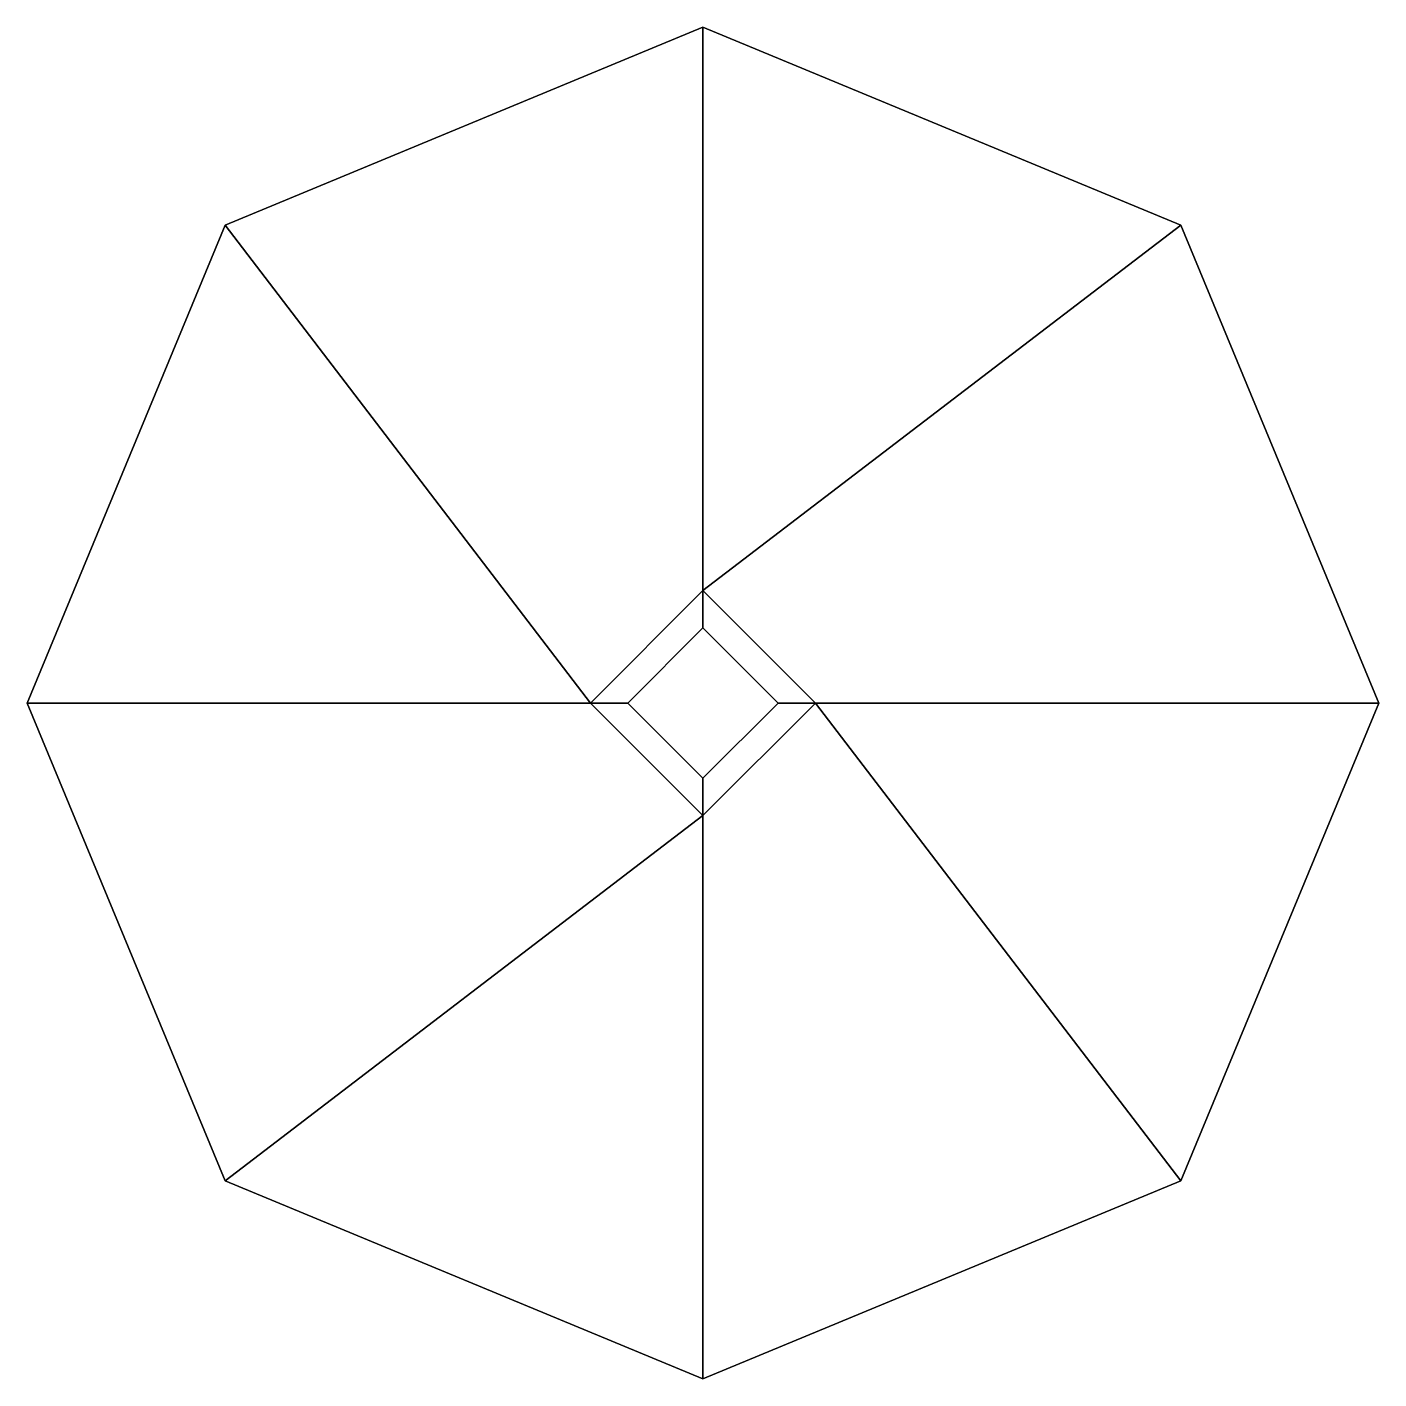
# Model space of a CAD drawing. Extents: x -1.01 to 0.45, y -2.18 to 2.66.
# Drawn here: x -1.01 to -0.83, y -2.18 to -2 of the extents above.
import ezdxf

# ---------------------------------------------------------------- set-up
doc = ezdxf.new("R2010")
doc.units = 0
doc.layers.add('ADDONS', color=3, linetype='CONTINUOUS')

msp = doc.modelspace()

# ---------------------------------------------------------------- linework, layer by layer
at = {"layer": 'ADDONS'}
for points in [[(-0.92, -2, 1.1275), (-0.98364, -2.02636, 1.11267), (-0.98364, -2.02636, 1.49), (-0.92, -2, 1.49)], [(-0.92, -2, 1.49), (-0.98364, -2.02636, 1.49), (-0.935, -2.09, 1.53), (-0.92, -2.075, 1.53)], [(-0.85636, -2.02636, 1.11267), (-0.92, -2, 1.1275), (-0.92, -2, 1.49), (-0.85636, -2.02636, 1.49)], [(-0.85636, -2.02636, 1.49), (-0.92, -2, 1.49), (-0.92, -2.075, 1.53)], [(-0.98364, -2.02636, 1.11267), (-1.01, -2.09, 1.07688), (-1.01, -2.09, 1.49), (-0.98364, -2.02636, 1.49)], [(-0.98364, -2.02636, 1.49), (-1.01, -2.09, 1.49), (-0.935, -2.09, 1.53)], [(-0.83, -2.09, 1.49), (-0.85636, -2.02636, 1.49), (-0.92, -2.075, 1.53), (-0.905, -2.09, 1.53)], [(-0.83, -2.09, 1.07688), (-0.85636, -2.02636, 1.11267), (-0.85636, -2.02636, 1.49), (-0.83, -2.09, 1.49)], [(-0.92, -2.075, 1.53), (-0.935, -2.09, 1.53), (-0.93, -2.09, 2.58), (-0.92, -2.08, 2.58)], [(-0.905, -2.09, 1.53), (-0.92, -2.075, 1.53), (-0.92, -2.08, 2.58), (-0.91, -2.09, 2.58)], [(-0.93, -2.09, 2.58), (-0.92, -2.1, 2.58), (-0.91, -2.09, 2.58), (-0.92, -2.08, 2.58)], [(-1.01, -2.09, 1.07688), (-0.98364, -2.15364, 1.04108), (-0.98364, -2.15364, 1.49), (-1.01, -2.09, 1.49)], [(-1.01, -2.09, 1.49), (-0.98364, -2.15364, 1.49), (-0.92, -2.105, 1.53), (-0.935, -2.09, 1.53)], [(-0.935, -2.09, 1.53), (-0.92, -2.105, 1.53), (-0.92, -2.1, 2.58), (-0.93, -2.09, 2.58)], [(-0.92, -2.105, 1.53), (-0.905, -2.09, 1.53), (-0.91, -2.09, 2.58), (-0.92, -2.1, 2.58)], [(-0.92, -2.18, 1.49), (-0.85636, -2.15364, 1.49), (-0.905, -2.09, 1.53), (-0.92, -2.105, 1.53)], [(-0.85636, -2.15364, 1.49), (-0.83, -2.09, 1.49), (-0.905, -2.09, 1.53)], [(-0.85636, -2.15364, 1.04108), (-0.83, -2.09, 1.07688), (-0.83, -2.09, 1.49), (-0.85636, -2.15364, 1.49)], [(-0.98364, -2.15364, 1.49), (-0.92, -2.18, 1.49), (-0.92, -2.105, 1.53)], [(-0.98364, -2.15364, 1.04108), (-0.92, -2.18, 1.02625), (-0.92, -2.18, 1.49), (-0.98364, -2.15364, 1.49)], [(-0.92, -2.18, 1.02625), (-0.85636, -2.15364, 1.04108), (-0.85636, -2.15364, 1.49), (-0.92, -2.18, 1.49)]]:
    msp.add_3dface(points, dxfattribs=at)

doc.saveas('drawing.dxf')
